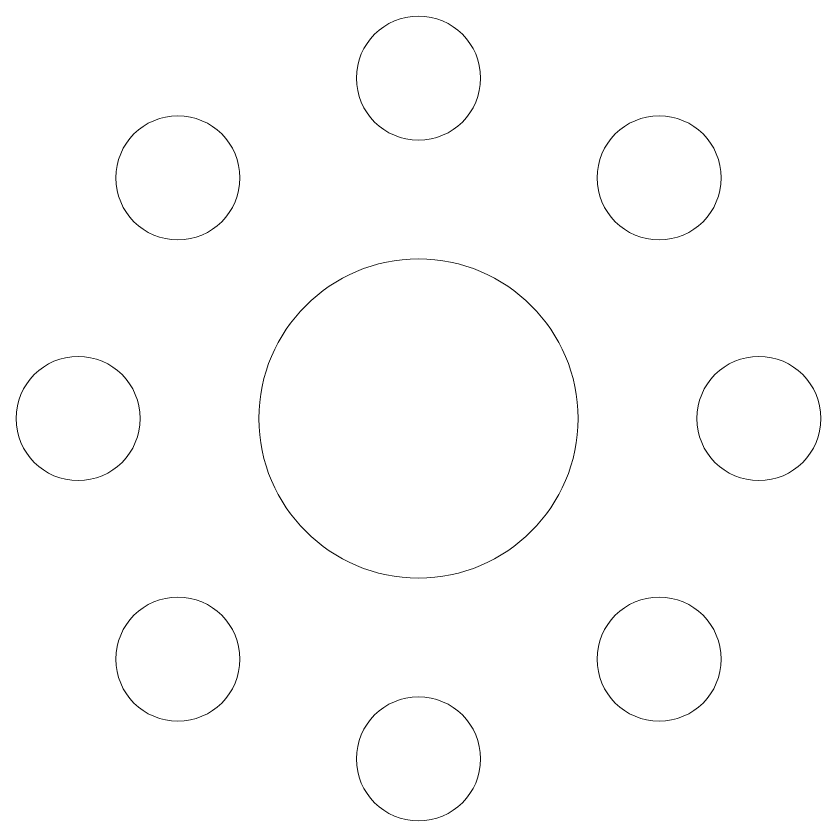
# Model space of a CAD drawing. Extents: x -28.5 to 28, y -28.4 to 28.4.
# Drawn here: x -22.7 to 22.7, y -22.7 to 22.7 of the extents above; entities that cross this region are included whole.
import ezdxf

# ---------------------------------------------------------------- set-up
doc = ezdxf.new("R2010")
doc.units = 0
doc.layers.get('0').update_dxf_attribs({"lineweight": 0})

msp = doc.modelspace()

# ---------------------------------------------------------------- linework, layer by layer
for centre, radius in [((0, 19.2), 3.5), ((-13.576, 13.576), 3.5), ((13.576, 13.576), 3.5), ((0, 0), 9), ((-19.2, 0), 3.5), ((19.2, 0), 3.5), ((-13.576, -13.576), 3.5), ((13.576, -13.576), 3.5), ((0, -19.2), 3.5)]:
    msp.add_circle(centre, radius)

doc.saveas('drawing.dxf')
